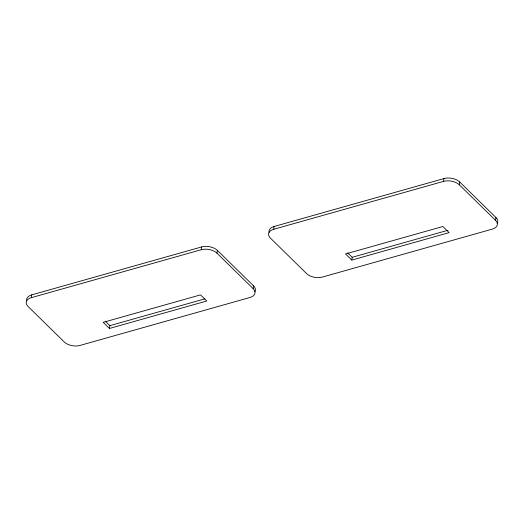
<?xml version="1.0" encoding="UTF-8"?>
<svg xmlns="http://www.w3.org/2000/svg" width="524" height="524" viewBox="0 0 524 524"><rect width="100%" height="100%" fill="white"/><g stroke="black" fill="none" stroke-linecap="round" stroke-linejoin="round"><path stroke-width="0.79" d="M253.59 285.894L253.19 288.698A11.482 6.55 8.2 0 1 249.889 297.514L80.054 345.427A11.482 6.55 8.2 0 1 64.269 341.995L28.06 306.474A11.482 6.55 8.2 0 1 31.355 297.658L31.761 294.861L201.596 246.948A11.482 6.55 8.2 0 1 217.381 250.38L253.59 285.894A11.482 6.55 8.2 0 1 254.88 291.698M109.444 328.463L103.202 322.339L200.522 294.881L206.764 301.005L109.444 328.463L109.85 325.659L105.304 321.205M31.355 297.658L201.19 249.745L201.596 246.948M253.19 288.698L216.975 253.177L217.381 250.38M495.94 217.526L495.54 220.322A11.482 6.55 8.2 0 1 492.239 229.139L322.404 277.052A11.482 6.55 8.2 0 1 306.619 273.62L270.41 238.106A11.482 6.55 8.2 0 1 273.705 229.289L274.111 226.486L443.946 178.573A11.482 6.55 8.2 0 1 459.731 182.005L495.94 217.526A11.482 6.55 8.2 0 1 497.23 223.322M351.794 260.087L345.552 253.963L442.872 226.506L449.114 232.63L351.794 260.087L352.2 257.291L347.654 252.837M273.705 229.289L443.54 181.376L443.946 178.573M495.54 220.322L459.325 184.808L459.731 182.005M109.85 325.659L204.812 298.87M352.2 257.291L447.948 230.272M201.19 249.745A11.482 6.55 8.2 0 1 216.975 253.177M26.698 300.756A11.482 6.55 8.2 0 1 31.761 294.861M443.54 181.376A11.482 6.55 8.2 0 1 459.325 184.808M269.048 232.381A11.482 6.55 8.2 0 1 274.111 226.486"/></g></svg>
